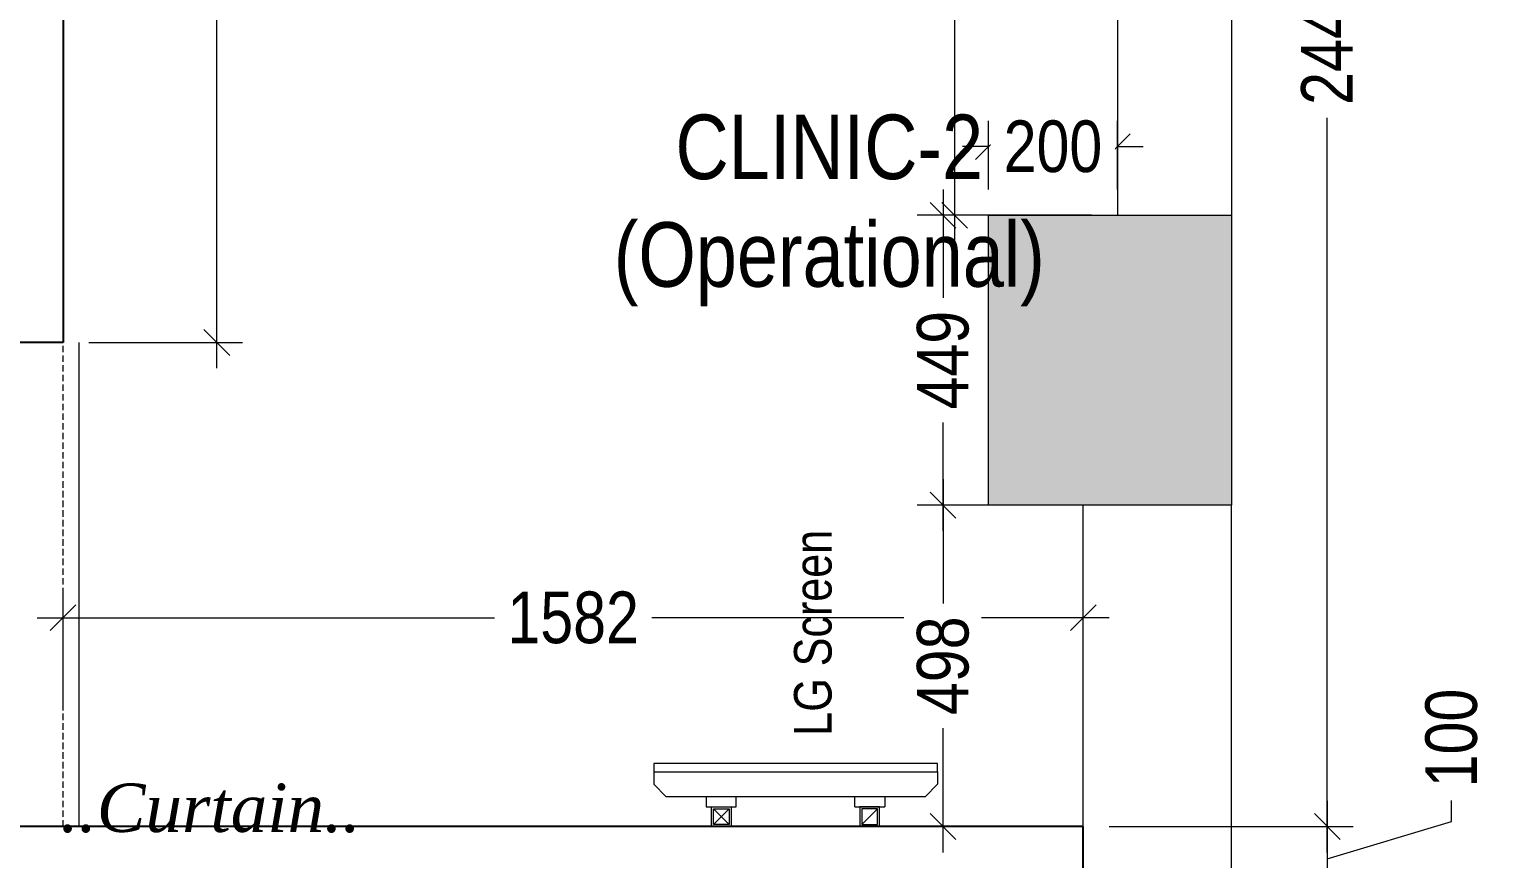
# Model space of a CAD drawing. Extents: x 4444 to 22214, y -867569 to -857440.
# Drawn here: x 19949 to 22214, y -863796 to -862511 of the extents above; entities that cross this region are included whole.
import ezdxf
from ezdxf.lldxf.tags import DXFTag

# ---------------------------------------------------------------- set-up
doc = ezdxf.new("R2010")
doc.units = 0
doc.header["$LTSCALE"] = 40
doc.header["$MEASUREMENT"] = 0
doc.header["$PDMODE"] = 3
doc.linetypes.add('a_p6_plan_L18$0$HIDDEN', pattern=[0.375, 0.25, -0.125])
doc.linetypes.add('HIDDEN2', pattern=[0.1875, 0.125, -0.0625])
for name, color, linetype, lineweight in [('A-WALL-MASY', 1, 'Continuous', 9), ('Column', 243, 'Continuous', 9), ('Column hatch', 8, 'Continuous', 9), ('curtain', 144, 'Continuous', 9), ('dimensions', 149, 'Continuous', 5), ('LENS_CURTAIN', 5, 'a_p6_plan_L18$0$HIDDEN', 9), ('LENS_PARTITION', 21, 'Continuous', 25), ('LENS_TEXT', 31, 'HIDDEN2', 5), ('LN-TEXT', 255, 'Continuous', 0), ('Text Format', 7, 'Continuous', 30), ('TV', 3, 'Continuous', 18)]:
    doc.layers.add(name, color=color, linetype=linetype, lineweight=lineweight)
doc.styles.get("Standard").update_dxf_attribs({"font": 'ARIALN.TTF'})
tags = doc.linetypes.add('DASHED2', pattern=[0.375, 0.25, -0.125]).pattern_tags.tags
tags[6:7] = [DXFTag(74, 4), DXFTag(75, 0), DXFTag(340, '0'), DXFTag(46, 1.0), DXFTag(50, 0.0), DXFTag(44, 0.0), DXFTag(45, 0.0)]
tags[4:5] = [DXFTag(74, 4), DXFTag(75, 0), DXFTag(340, '0'), DXFTag(46, 1.0), DXFTag(50, 0.0), DXFTag(44, 0.0), DXFTag(45, 0.0)]
doc.linetypes.add('ZIGZAG', pattern='A,0.0001,-0.2,[131,ltypeshp.shx,S=0.2,R=0,X=-0.2,Y=0],-0.4,[131,ltypeshp.shx,S=0.2,R=180,X=0.2,Y=0],-0.2', length=0.8001)
doc.dimstyles.new('Working', dxfattribs={"dimscale": 0.8, "dimtxt": 100, "dimasz": 50, "dimexe": 50, "dimexo": 50, "dimgap": 25, "dimtad": 1, "dimdec": 0, "dimtxsty": 'Standard', "dimblk": 'ARCHTICK', "dimcen": 0, "dimdle": 50, "dimclrd": 250, "dimclre": 8, "dimclrt": 7, "dimazin": 3, "dimtfac": 1, "dimtdec": 0, "dimtmove": 1, "dimatfit": 3, "dimfxl": 3, "dimlwd": 5, "dimlwe": 0})

# ---------------------------------------------------------------- blocks, each defined once
blk = doc.blocks.new('_ArchTick')
blk.add_lwpolyline([(-0.5, -0.5), (0.5, 0.5)])
blk = doc.blocks.new('*D44')
at = {"layer": 'Defpoints', "color": 0, "ltscale": 50, "transparency": 16777216}
for p in [(21636.9, -861306.1), (21583.9, -863746.1), (21962.3, -863746.1)]:
    blk.add_point(p, dxfattribs=at)
at = {"layer": 'dimensions', "color": 250, "linetype": 'DASHED2', "lineweight": 5, "ltscale": 50, "transparency": 16777216}
for p, q in [((21962.3, -861266.1), (21962.3, -862407.7)), ((21962.3, -863786.1), (21962.3, -862644.4))]:
    blk.add_line(p, q, dxfattribs=at)
at = {"layer": 'dimensions', "color": 8, "linetype": 'DASHED2', "lineweight": 0, "ltscale": 50, "transparency": 16777216}
for p, q in [((21676.9, -861306.1), (22002.3, -861306.1)), ((21623.9, -863746.1), (22002.3, -863746.1))]:
    blk.add_line(p, q, dxfattribs=at)
at = {"layer": 'dimensions', "color": 250, "lineweight": 5, "ltscale": 50, "transparency": 16777216, "xscale": 40, "yscale": 40, "zscale": 40}
for p, rotation in [((21962.3, -861306.1), 90), ((21962.3, -863746.1), -90.00000000000001)]:
    blk.add_blockref('_ArchTick', p, dxfattribs=dict(at, rotation=rotation))
at = {"layer": 'dimensions', "color": 7, "ltscale": 50, "transparency": 16777216, "insert": (21962.3, -862526.1), "char_height": 80, "attachment_point": 5, "rotation": 90, "bg_fill": 3, "box_fill_scale": 1.25, "bg_fill_color": 9, "bg_fill_true_color": 13158600, "bg_fill_transparency": 0}
blk.add_mtext('\\A1;2440', dxfattribs=at)
blk = doc.blocks.new('*D45')
at = {"layer": 'Defpoints', "color": 0, "ltscale": 50, "transparency": 16777216}
for p in [(21583.9, -863746.1), (21583.9, -863846.1), (21962.3, -863846.1)]:
    blk.add_point(p, dxfattribs=at)
at = {"layer": 'dimensions', "color": 250, "linetype": 'DASHED2', "lineweight": 5, "ltscale": 50, "transparency": 16777216}
for p, q in [((21962.3, -863706.1), (21962.3, -863886.1)), ((22154.9, -863738.3), (22154.9, -863698.3)), ((21962.3, -863796.1), (22154.9, -863738.3))]:
    blk.add_line(p, q, dxfattribs=at)
at = {"layer": 'dimensions', "color": 8, "linetype": 'DASHED2', "lineweight": 0, "ltscale": 50, "transparency": 16777216}
for p, q in [((21623.9, -863746.1), (22002.3, -863746.1)), ((21623.9, -863846.1), (22002.3, -863846.1))]:
    blk.add_line(p, q, dxfattribs=at)
at = {"layer": 'dimensions', "color": 250, "lineweight": 5, "ltscale": 50, "transparency": 16777216, "xscale": 40, "yscale": 40, "zscale": 40}
for p, rotation in [((21962.3, -863746.1), 90), ((21962.3, -863846.1), -90.00000000000001)]:
    blk.add_blockref('_ArchTick', p, dxfattribs=dict(at, rotation=rotation))
at = {"layer": 'dimensions', "color": 7, "ltscale": 50, "transparency": 16777216, "insert": (22154.9, -863609), "char_height": 80, "attachment_point": 5, "rotation": 90, "bg_fill": 3, "box_fill_scale": 1.25, "bg_fill_color": 9, "bg_fill_true_color": 13158600, "bg_fill_transparency": 0}
blk.add_mtext('\\A1;100', dxfattribs=at)
blk = doc.blocks.new('*D36')
at = {"layer": 'Defpoints', "color": 0, "ltscale": 50, "transparency": 16777216}
for p in [(20001.9, -863422.6), (20001.9, -863602.7), (21583.9, -863689.1)]:
    blk.add_point(p, dxfattribs=at)
at = {"layer": 'dimensions', "color": 8, "linetype": 'DASHED2', "lineweight": 0, "ltscale": 50, "transparency": 16777216}
for p, q in [((20001.9, -863562.7), (20001.9, -863382.6)), ((21583.9, -863649.1), (21583.9, -863382.6))]:
    blk.add_line(p, q, dxfattribs=at)
at = {"layer": 'dimensions', "color": 250, "linetype": 'DASHED2', "lineweight": 5, "ltscale": 50, "transparency": 16777216}
for p, q in [((19961.9, -863422.6), (20678.3, -863422.6)), ((21623.9, -863422.6), (20907.5, -863422.6))]:
    blk.add_line(p, q, dxfattribs=at)
at = {"layer": 'dimensions', "color": 250, "lineweight": 5, "ltscale": 50, "transparency": 16777216, "xscale": 40, "yscale": 40, "zscale": 40, "rotation": 180}
blk.add_blockref('_ArchTick', (20001.9, -863422.6), dxfattribs=at)
at = {"layer": 'dimensions', "color": 250, "lineweight": 5, "ltscale": 50, "transparency": 16777216, "xscale": 40, "yscale": 40, "zscale": 40}
blk.add_blockref('_ArchTick', (21583.9, -863422.6), dxfattribs=at)
at = {"layer": 'dimensions', "color": 7, "ltscale": 50, "transparency": 16777216, "insert": (20792.9, -863422.6), "char_height": 80, "attachment_point": 5, "bg_fill": 3, "box_fill_scale": 1.25, "bg_fill_color": 9, "bg_fill_true_color": 13158600, "bg_fill_transparency": 0}
blk.add_mtext('\\A1;1582', dxfattribs=at)
blk = doc.blocks.new('*D92')
at = {"layer": 'Defpoints', "color": 0, "ltscale": 50, "transparency": 16777216}
for p in [(21366.5, -863248.1), (21583.9, -863248.1), (21583.9, -863746.1)]:
    blk.add_point(p, dxfattribs=at)
at = {"layer": 'dimensions', "color": 250, "linetype": 'DASHED2', "lineweight": 5, "ltscale": 50, "transparency": 16777216}
for p, q in [((21366.5, -863208.1), (21366.5, -863403.2)), ((21366.5, -863786.1), (21366.5, -863590.9))]:
    blk.add_line(p, q, dxfattribs=at)
at = {"layer": 'dimensions', "color": 8, "linetype": 'DASHED2', "lineweight": 0, "ltscale": 50, "transparency": 16777216}
for p, q in [((21543.9, -863248.1), (21326.5, -863248.1)), ((21543.9, -863746.1), (21326.5, -863746.1))]:
    blk.add_line(p, q, dxfattribs=at)
at = {"layer": 'dimensions', "color": 250, "lineweight": 5, "ltscale": 50, "transparency": 16777216, "xscale": 40, "yscale": 40, "zscale": 40}
for p, rotation in [((21366.5, -863248.1), 90), ((21366.5, -863746.1), -90.00000000000001)]:
    blk.add_blockref('_ArchTick', p, dxfattribs=dict(at, rotation=rotation))
at = {"layer": 'dimensions', "color": 7, "ltscale": 50, "transparency": 16777216, "insert": (21366.5, -863497.1), "char_height": 80, "attachment_point": 5, "rotation": 90, "bg_fill": 3, "box_fill_scale": 1.25, "bg_fill_color": 9, "bg_fill_true_color": 13158600, "bg_fill_transparency": 0}
blk.add_mtext('\\A1;498', dxfattribs=at)
blk = doc.blocks.new('*D93')
at = {"layer": 'Defpoints', "color": 0, "ltscale": 50, "transparency": 16777216}
for p in [(21366.5, -862799.1), (21636.9, -862799.1), (21583.9, -863248.1)]:
    blk.add_point(p, dxfattribs=at)
at = {"layer": 'dimensions', "color": 250, "linetype": 'DASHED2', "lineweight": 5, "ltscale": 50, "transparency": 16777216}
for p, q in [((21366.5, -862759.1), (21366.5, -862929.7)), ((21366.5, -863288.1), (21366.5, -863117.4))]:
    blk.add_line(p, q, dxfattribs=at)
at = {"layer": 'dimensions', "color": 8, "linetype": 'DASHED2', "lineweight": 0, "ltscale": 50, "transparency": 16777216}
for p, q in [((21596.9, -862799.1), (21326.5, -862799.1)), ((21543.9, -863248.1), (21326.5, -863248.1))]:
    blk.add_line(p, q, dxfattribs=at)
at = {"layer": 'dimensions', "color": 250, "lineweight": 5, "ltscale": 50, "transparency": 16777216, "xscale": 40, "yscale": 40, "zscale": 40}
for p, rotation in [((21366.5, -862799.1), 90), ((21366.5, -863248.1), -90.00000000000001)]:
    blk.add_blockref('_ArchTick', p, dxfattribs=dict(at, rotation=rotation))
at = {"layer": 'dimensions', "color": 7, "ltscale": 50, "transparency": 16777216, "insert": (21366.5, -863023.6), "char_height": 80, "attachment_point": 5, "rotation": 90, "bg_fill": 3, "box_fill_scale": 1.25, "bg_fill_color": 9, "bg_fill_true_color": 13158600, "bg_fill_transparency": 0}
blk.add_mtext('\\A1;449', dxfattribs=at)
blk = doc.blocks.new('*D94')
at = {"layer": 'Defpoints', "color": 0, "ltscale": 50, "transparency": 16777216}
for p in [(21384.5, -861149.1), (21618.9, -861149.1), (21636.9, -862799.1)]:
    blk.add_point(p, dxfattribs=at)
at = {"layer": 'dimensions', "color": 250, "linetype": 'DASHED2', "lineweight": 5, "ltscale": 50, "transparency": 16777216}
for p, q in [((21384.5, -861109.1), (21384.5, -861859.3)), ((21384.5, -862839.1), (21384.5, -862088.8))]:
    blk.add_line(p, q, dxfattribs=at)
at = {"layer": 'dimensions', "color": 8, "linetype": 'DASHED2', "lineweight": 0, "ltscale": 50, "transparency": 16777216}
for p, q in [((21578.9, -861149.1), (21344.5, -861149.1)), ((21596.9, -862799.1), (21344.5, -862799.1))]:
    blk.add_line(p, q, dxfattribs=at)
at = {"layer": 'dimensions', "color": 250, "lineweight": 5, "ltscale": 50, "transparency": 16777216, "xscale": 40, "yscale": 40, "zscale": 40}
for p, rotation in [((21384.5, -861149.1), 90), ((21384.5, -862799.1), -90.00000000000001)]:
    blk.add_blockref('_ArchTick', p, dxfattribs=dict(at, rotation=rotation))
at = {"layer": 'dimensions', "color": 7, "ltscale": 50, "transparency": 16777216, "insert": (21384.5, -861974.1), "char_height": 80, "attachment_point": 5, "rotation": 90, "bg_fill": 3, "box_fill_scale": 1.25, "bg_fill_color": 9, "bg_fill_true_color": 13158600, "bg_fill_transparency": 0}
blk.add_mtext('\\A1;1650', dxfattribs=at)
blk = doc.blocks.new('*D95')
at = {"layer": 'Defpoints', "color": 0, "ltscale": 50, "transparency": 16777216}
for p in [(21436.9, -862799.1), (21636.9, -862799.1)]:
    blk.add_point(p, dxfattribs=at)
at = {"layer": 'dimensions', "color": 8, "linetype": 'DASHED2', "lineweight": 0, "ltscale": 50, "transparency": 16777216}
for p, q in [((21436.9, -862759.1), (21436.9, -862652.7)), ((21636.9, -862759.1), (21636.9, -862652.7))]:
    blk.add_line(p, q, dxfattribs=at)
at = {"layer": 'dimensions', "color": 250, "linetype": 'DASHED2', "lineweight": 5, "ltscale": 50, "transparency": 16777216}
for p, q in [((21436.9, -862692.7), (21396.9, -862692.7)), ((21636.9, -862692.7), (21676.9, -862692.7))]:
    blk.add_line(p, q, dxfattribs=at)
at = {"layer": 'dimensions', "color": 250, "lineweight": 5, "ltscale": 50, "transparency": 16777216, "xscale": 40, "yscale": 40, "zscale": 40}
blk.add_blockref('_ArchTick', (21436.9, -862692.7), dxfattribs=at)
at = {"layer": 'dimensions', "color": 250, "lineweight": 5, "ltscale": 50, "transparency": 16777216, "xscale": 40, "yscale": 40, "zscale": 40, "rotation": 180}
blk.add_blockref('_ArchTick', (21636.9, -862692.7), dxfattribs=at)
at = {"layer": 'dimensions', "color": 7, "ltscale": 50, "transparency": 16777216, "insert": (21536.9, -862692.7), "char_height": 80, "attachment_point": 5, "bg_fill": 3, "box_fill_scale": 1.25, "bg_fill_color": 9, "bg_fill_true_color": 13158600, "bg_fill_transparency": 0}
blk.add_mtext('\\A1;200', dxfattribs=at)
at = {"layer": 'Defpoints', "color": 0, "ltscale": 50, "transparency": 16777216}
blk.add_point((21436.9, -862692.7), dxfattribs=at)
blk = doc.blocks.new('*D103')
at = {"layer": 'Defpoints', "color": 0, "ltscale": 50, "transparency": 16777216}
for p in [(20001.9, -861306.1), (20001.9, -862996.1), (20240.3, -862996.1)]:
    blk.add_point(p, dxfattribs=at)
at = {"layer": 'dimensions', "color": 250, "linetype": 'DASHED2', "lineweight": 5, "ltscale": 50, "transparency": 16777216}
for p, q in [((20240.3, -861266.1), (20240.3, -862036.3)), ((20240.3, -863036.1), (20240.3, -862265.8))]:
    blk.add_line(p, q, dxfattribs=at)
at = {"layer": 'dimensions', "color": 8, "linetype": 'DASHED2', "lineweight": 0, "ltscale": 50, "transparency": 16777216}
for p, q in [((20041.9, -861306.1), (20280.3, -861306.1)), ((20041.9, -862996.1), (20280.3, -862996.1))]:
    blk.add_line(p, q, dxfattribs=at)
at = {"layer": 'dimensions', "color": 250, "lineweight": 5, "ltscale": 50, "transparency": 16777216, "xscale": 40, "yscale": 40, "zscale": 40}
for p, rotation in [((20240.3, -861306.1), 90), ((20240.3, -862996.1), -90.00000000000001)]:
    blk.add_blockref('_ArchTick', p, dxfattribs=dict(at, rotation=rotation))
at = {"layer": 'dimensions', "color": 7, "ltscale": 50, "transparency": 16777216, "insert": (20240.3, -862151.1), "char_height": 80, "attachment_point": 5, "rotation": 90, "bg_fill": 3, "box_fill_scale": 1.25, "bg_fill_color": 9, "bg_fill_true_color": 13158600, "bg_fill_transparency": 0}
blk.add_mtext('\\A1;1690', dxfattribs=at)
blk = doc.blocks.new('awefqwf')
at = {"layer": 'Column hatch'}
h = blk.add_hatch(color=7, dxfattribs=at)
h.paths.add_polyline_path([(-4403, -8989), (-3393, -8989), (-3393, -8439), (-4403, -8439)])
h.paths.add_polyline_path([(-377, -4885), (0, -4885), (0, -4436), (-377, -4436)])
h.paths.add_polyline_path([(-684, -443), (0, -443), (0, 0), (-684, 0)])
h.paths.add_polyline_path([(-4254, -582), (-3474, -582), (-3474, 0), (-4254, 0)])
h.paths.add_polyline_path([(-9029, -617), (-8338, -617), (-8338, 0), (-9029, 0)])
h.paths.add_polyline_path([(-13667, -615), (-12948, -615), (-12948, 0), (-13667, 0)])
h.paths.add_polyline_path([(-13655, -6646), (-13124, -6646), (-13124, -6185), (-13655, -6185)])
at = {"layer": 'A-WALL-MASY'}
for p, q in [((-177, -443), (-177, -4436)), ((0, -443), (0, -4436)), ((-230, -8759), (-230, -4885)), ((0, -8989), (0, -4885))]:
    blk.add_line(p, q, dxfattribs=at)
at = {"layer": 'Column'}
blk.add_lwpolyline([(-377, -4436), (0, -4436), (0, -4885), (-377, -4885)], close=True, dxfattribs=at)
blk = doc.blocks.new('A$C22e4fd2c')
at = {"layer": 'TV', "color": 3}
for p, q in [((-32.3, 0), (-51.7, -19.4)), ((-12.9, 0), (-32.3, 0)), ((-51.7, -420.6), (-51.7, -19.4)), ((-51.7, -81.5), (-67.2, -81.5)), ((-67.2, -81.5), (-67.2, -128)), ((-94.6, -116.9), (-70.3, -92.6)), ((-94.6, -92.6), (-70.3, -116.9)), ((-67.2, -128), (-51.7, -128)), ((-67.2, -312), (-51.7, -312)), ((-67.2, -312), (-67.2, -358.5)), ((-94.6, -322.7), (-70.3, -347)), ((-51.7, -358.5), (-67.2, -358.5)), ((-32.3, -440), (-51.7, -420.6)), ((-12.9, -440), (-32.3, -440))]:
    blk.add_line(p, q, dxfattribs=at)
for points in [[(0, 0), (-12.9, 0), (-12.9, -440), (0, -440)], [(-67.2, -89.6), (-67.2, -119.9), (-97.6, -119.9), (-97.6, -89.6)], [(-70.3, -92.6), (-70.3, -116.9), (-94.6, -116.9), (-94.6, -92.6)], [(-67.2, -350), (-67.2, -319.7), (-97.6, -319.7), (-97.6, -350)], [(-70.3, -347), (-70.3, -322.7), (-94.6, -322.7), (-94.6, -347)]]:
    blk.add_lwpolyline(points, close=True, dxfattribs=at)
at = {"layer": 'LENS_TEXT', "insert": (43, -217.5), "char_height": 58.23, "width": 366, "attachment_point": 1}
blk.add_mtext('LG Screen', dxfattribs=at)

msp = doc.modelspace()

# ---------------------------------------------------------------- dimensions: what is measured, and where the dimension line sits
at = {"layer": 'dimensions', "color": 3, "ltscale": 50, "true_color": 0x15f609}
for base, p1, p2, picture, middle in [((20240.3, -862996.1), (20001.9, -861306.1), (20001.9, -862996.1), '*D103', (20240.3, -862151.1)), ((21962.3, -863746.1), (21636.9, -861306.1), (21583.9, -863746.1), '*D44', (21962.3, -862526.1))]:
    dim = msp.add_linear_dim(base=base, p1=p1, p2=p2, angle=90, dimstyle='Working', override={"dimfxl": 500, "dimfxlon": 1, "dimtfill": 1, "dimarcsym": 1}, dxfattribs=at)
    dim.commit()
    dim.dimension.update_dxf_attribs({"geometry": picture, "text_midpoint": middle})

# ---------------------------------------------------------------- next in the draw order: linework, layer by layer
at = {"layer": 'LENS_PARTITION'}
msp.add_lwpolyline([(20001.9, -862996.1), (19901.9, -862996.1), (19901.9, -862831.1), (19901.9, -862831.1), (19901.9, -860881.1), (19901.9, -860881.1), (19901.9, -860756.1), (20001.9, -860756.1)], close=True, dxfattribs=at)

# ---------------------------------------------------------------- next in the draw order: dimensions: what is measured, and where the dimension line sits
at = {"layer": 'dimensions', "color": 3, "ltscale": 50, "true_color": 0x15f609}
dim = msp.add_linear_dim(base=(21962.3, -863846.1), p1=(21583.9, -863746.1), p2=(21583.9, -863846.1), angle=90, dimstyle='Working', override={"dimfxl": 500, "dimfxlon": 1, "dimtfill": 1, "dimarcsym": 1}, dxfattribs=at)
dim.commit()
dim.dimension.update_dxf_attribs({"geometry": '*D45', "text_midpoint": (22154.9, -863678.3)})

# ---------------------------------------------------------------- next in the draw order: dimensions: what is measured, and where the dimension line sits
dim = msp.add_linear_dim(base=(20001.9, -863422.6), p1=(21583.9, -863689.1), p2=(20001.9, -863602.7), dimstyle='Working', override={"dimfxl": 500, "dimfxlon": 1, "dimtfill": 1, "dimarcsym": 1}, dxfattribs=at)
dim.commit()
dim.dimension.update_dxf_attribs({"geometry": '*D36', "text_midpoint": (20792.9, -863422.6)})

# ---------------------------------------------------------------- next in the draw order: linework, layer by layer
at = {"layer": 'curtain', "linetype": 'ZIGZAG'}
msp.add_lwpolyline([(20026.9, -863746.1), (20026.9, -862996.1)], dxfattribs=at)
at = {"layer": 'LENS_CURTAIN'}
msp.add_lwpolyline([(20001.9, -862996.1), (19901.9, -862996.1), (19901.9, -863746.1), (20001.9, -863746.1)], close=True, dxfattribs=at)

# ---------------------------------------------------------------- next in the draw order: texts
at = {"layer": 'LN-TEXT', "insert": (19991.2, -863679.5, 25.8), "char_height": 75, "width": 478.357, "attachment_point": 1}
msp.add_mtext('\\pxqc,t8;{\\fRomantic|b0|i1|c2|p2;..Curtain..}', dxfattribs=at)

# ---------------------------------------------------------------- next in the draw order: dimensions: what is measured, and where the dimension line sits
at = {"layer": 'dimensions', "color": 3, "ltscale": 50, "true_color": 0x15f609}
dim = msp.add_linear_dim(base=(21366.5, -863248.1), p1=(21583.9, -863746.1), p2=(21583.9, -863248.1), angle=90, dimstyle='Working', override={"dimfxl": 500, "dimfxlon": 1, "dimtfill": 1, "dimarcsym": 1}, dxfattribs=at)
dim.commit()
dim.dimension.update_dxf_attribs({"geometry": '*D92', "text_midpoint": (21366.5, -863497.1)})

# ---------------------------------------------------------------- next in the draw order: linework, layer by layer
at = {"layer": 'LENS_PARTITION'}
msp.add_lwpolyline([(21583.9, -863746.1), (19901.9, -863746.1), (19901.9, -863846.1), (21583.9, -863846.1)], close=True, dxfattribs=at)

# ---------------------------------------------------------------- next in the draw order: dimensions: what is measured, and where the dimension line sits
at = {"layer": 'dimensions', "color": 3, "ltscale": 50, "true_color": 0x15f609}
dim = msp.add_linear_dim(base=(21366.5, -862799.1), p1=(21583.9, -863248.1), p2=(21636.9, -862799.1), angle=90, dimstyle='Working', override={"dimfxl": 500, "dimfxlon": 1, "dimtfill": 1, "dimarcsym": 1}, dxfattribs=at)
dim.commit()
dim.dimension.update_dxf_attribs({"geometry": '*D93', "text_midpoint": (21366.5, -863023.6)})

# ---------------------------------------------------------------- next in the draw order: block references
at = {"layer": 'Text Format', "rotation": 89.99999999999999}
msp.add_blockref('A$C22e4fd2c', (20917.9, -863648.4), dxfattribs=at)

# ---------------------------------------------------------------- next in the draw order: dimensions: what is measured, and where the dimension line sits
at = {"layer": 'dimensions', "color": 3, "ltscale": 50, "true_color": 0x15f609}
dim = msp.add_linear_dim(base=(21384.5, -861149.1), p1=(21636.9, -862799.1), p2=(21618.9, -861149.1), angle=90, dimstyle='Working', override={"dimfxl": 500, "dimfxlon": 1, "dimtfill": 1, "dimarcsym": 1}, dxfattribs=at)
dim.commit()
dim.dimension.update_dxf_attribs({"geometry": '*D94', "text_midpoint": (21384.5, -861974.1)})

# ---------------------------------------------------------------- next in the draw order: dimensions: what is measured, and where the dimension line sits
dim = msp.add_linear_dim(base=(21436.9, -862692.7), p1=(21636.9, -862799.1), p2=(21436.9, -862799.1), dimstyle='Working', override={"dimfxl": 500, "dimfxlon": 1, "dimtfill": 1, "dimarcsym": 1}, dxfattribs=at)
dim.commit()
dim.dimension.update_dxf_attribs({"geometry": '*D95', "text_midpoint": (21536.9, -862692.7)})

# ---------------------------------------------------------------- next in the draw order: block references
at = {"layer": 'dimensions', "color": 3}
msp.add_blockref('awefqwf', (21813.9, -858363.1), dxfattribs=at)

# ---------------------------------------------------------------- next in the draw order: texts
at = {"layer": 'LENS_TEXT', "linetype": 'Continuous', "insert": (20914.4, -862643.1), "char_height": 100, "width": 551.363, "attachment_point": 1}
msp.add_mtext('\\pxqc;CLINIC-2\\P(Operational)', dxfattribs=at)

doc.saveas('drawing.dxf')
